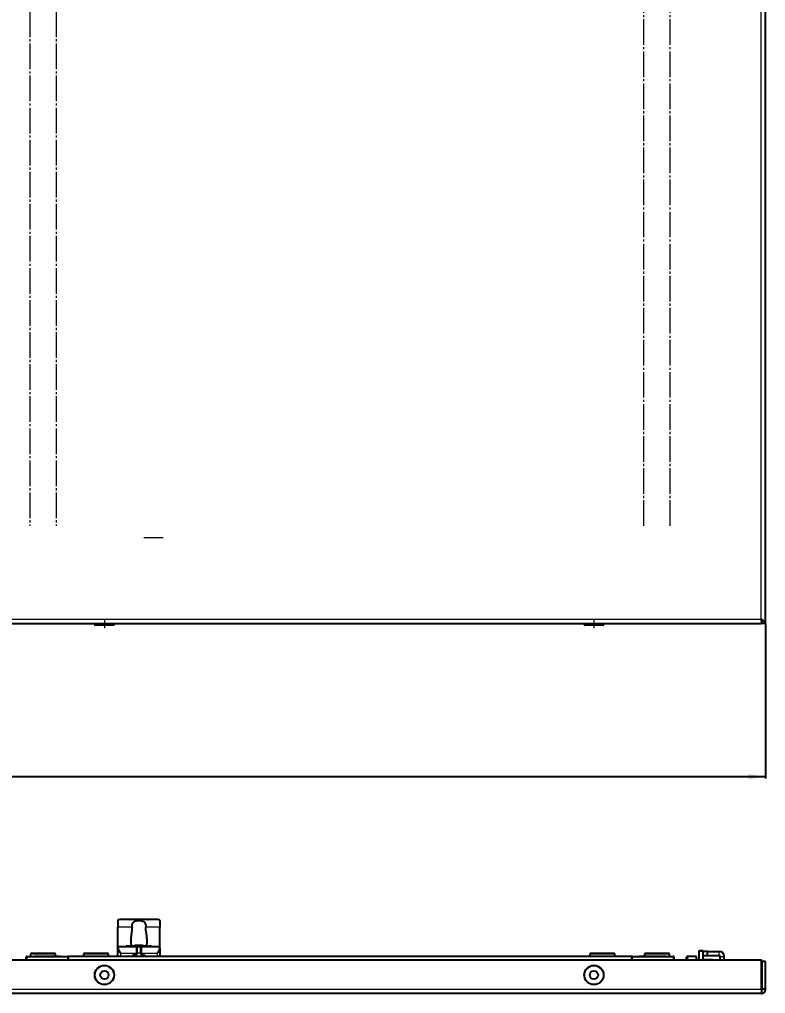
# Model space of a CAD drawing. Header units: millimetres. Extents: x -834 to 1639, y -465 to 1013.
# Drawn here: x 1136 to 1579, y -445 to 134 of the extents above; entities that cross this region are included whole.
import ezdxf

# ---------------------------------------------------------------- set-up
doc = ezdxf.new("R2010")
doc.units = ezdxf.units.MM
doc.linetypes.add('SLD-Осевая', pattern=[19.05, 15.24, -1.27, 1.27, -1.27])
doc.linetypes.add('SLD-Сплошная', pattern=[0])
doc.layers.add('FORMAT', color=7, linetype='SLD-Сплошная')
doc.styles.add('SLDTEXTSTYLE0', font='GOTHICI.TTF', dxfattribs={"width": 0.913})
doc.styles.add('SLDTEXTSTYLE1', font='GOTHIC.TTF', dxfattribs={"width": 0.913})
doc.dimstyles.new('SLDDIMSTYLE0', dxfattribs={"dimtxt": 20, "dimasz": 10, "dimexe": 0, "dimexo": 0.0625, "dimgap": 5, "dimtad": 2, "dimdec": 1, "dimrnd": 1e-09, "dimzin": 12, "dimdsep": 46, "dimtxsty": 'SLDTEXTSTYLE0', "dimsah": 1, "dimcen": 0.09, "dimadec": 0, "dimazin": 3, "dimtfac": 1, "dimtofl": 0, "dimtmove": 0, "dimatfit": 3, "dimfxl": 0, "dimfrac": 2, "dimtolj": 1, "dimtzin": 12, "dimarcsym": 0})

# ---------------------------------------------------------------- blocks, each defined once
blk = doc.blocks.new('_D_2')
at = {"layer": 'FORMAT'}
for p, q in [((585.36, -225.16), (585.36, -317.15)), ((1579.36, -225.16), (1579.36, -317.15)), ((1579.36, -316.15), (585.36, -316.15))]:
    blk.add_line(p, q, dxfattribs=at)
for points in [[(585.36, -316.15), (595.36, -317.69), (595.36, -314.61)], [(1579.36, -316.15), (1569.36, -314.61), (1569.36, -317.69)]]:
    blk.add_solid(points, dxfattribs=at)
at = {"layer": 'FORMAT', "insert": (1060.19, -290.6), "char_height": 20, "attachment_point": 1, "style": 'SLDTEXTSTYLE1'}
blk.add_mtext('994', dxfattribs=at)

msp = doc.modelspace()

# ---------------------------------------------------------------- linework, layer by layer
at = {"color": 7, "linetype": 'SLD-Сплошная', "lineweight": 25}
for p, q in [((1579.36, -225.15), (1579.36, 729.85)), ((1086.66, -225.15), (1577.06, -225.15)), ((1180.61, -225.15), (1180.61, -225.9)), ((1192.11, -225.9), (1192.11, -225.15)), ((1471.61, -225.15), (1471.61, -225.9)), ((1483.11, -225.9), (1483.11, -225.15)), ((1577.06, -223.15), (1577.06, -225.15)), ((1579.36, -225.15), (1577.36, -225.15)), ((1189.37, -226.15), (1180.86, -226.15)), ((1191.86, -226.15), (1189.37, -226.15)), ((1482.86, -226.15), (1471.86, -226.15)), ((1194.36, -401.61), (1194.36, -405.45)), ((1201.38, -401.05), (1195.86, -401.05)), ((1202.27, -401), (1201.75, -401.01)), ((1211.46, -400.95), (1202.27, -400.95)), ((1211.98, -401.01), (1211.46, -400.99)), ((1217.86, -401.05), (1212.34, -401.05)), ((1219.36, -401.61), (1219.36, -405.45)), ((1194.36, -416.95), (1194.36, -405.45)), ((1219.36, -416.95), (1219.36, -405.45)), ((1202.01, -412.73), (1202.01, -415.32)), ((1206.14, -416.62), (1206.11, -416.39)), ((1206.35, -416.62), (1206.34, -416.32)), ((1207.81, -416.35), (1207.81, -416.32)), ((1208.36, -416.44), (1208.37, -416.39)), ((1211.71, -415.32), (1211.71, -412.73)), ((1142.86, -420.95), (1142.36, -421.45)), ((1142.36, -421.45), (1142.36, -422.95)), ((1157.36, -421.45), (1142.36, -421.45)), ((1142.86, -420.95), (1156.86, -420.95)), ((1157.36, -421.45), (1156.86, -420.95)), ((1157.36, -422.75), (1157.36, -421.45)), ((1174.36, -420.95), (1173.86, -421.45)), ((1173.86, -421.45), (1173.86, -422.95)), ((1188.86, -421.45), (1173.86, -421.45)), ((1174.36, -420.95), (1188.36, -420.95)), ((1188.86, -421.45), (1188.36, -420.95)), ((1188.86, -422.95), (1188.86, -421.45)), ((1194.36, -417.82), (1194.36, -416.95)), ((1194.36, -416.95), (1207.86, -416.95)), ((1194.36, -422.95), (1194.36, -417.82)), ((1199.24, -416.85), (1199.24, -416.95)), ((1199.38, -416.85), (1199.38, -416.95)), ((1199.5, -416.85), (1199.5, -416.95)), ((1200.31, -416.85), (1199.5, -416.85)), ((1200.31, -416.85), (1200.31, -416.95)), ((1200.46, -416.85), (1200.46, -416.95)), ((1200.58, -416.85), (1200.58, -416.95)), ((1200.92, -416.85), (1200.92, -416.95)), ((1201.1, -416.85), (1201.1, -416.95)), ((1201.63, -416.85), (1201.63, -416.95)), ((1202.11, -416.85), (1202.11, -416.95)), ((1202.28, -416.85), (1202.28, -416.95)), ((1202.74, -416.85), (1202.74, -416.95)), ((1202.88, -416.85), (1202.88, -416.95)), ((1203, -416.85), (1203, -416.95)), ((1203.31, -416.85), (1203.31, -416.95)), ((1204.59, -416.85), (1203.47, -416.85)), ((1204.59, -416.85), (1204.59, -416.95)), ((1204.73, -416.85), (1204.73, -416.95)), ((1204.92, -416.85), (1204.92, -416.95)), ((1204.93, -416.85), (1204.93, -416.95)), ((1205.53, -416.85), (1204.93, -416.85)), ((1205.53, -416.85), (1205.53, -416.95)), ((1206.42, -416.85), (1205.85, -416.85)), ((1205.86, -420.95), (1205.86, -416.95)), ((1205.86, -416.95), (1207.86, -416.95)), ((1205.86, -420.95), (1205.86, -420.98)), ((1206.42, -416.85), (1206.42, -416.95)), ((1206.43, -416.85), (1206.43, -416.95)), ((1206.43, -416.85), (1206.61, -416.85)), ((1206.61, -416.85), (1206.61, -416.85)), ((1206.61, -416.85), (1206.61, -416.95)), ((1206.63, -416.85), (1206.63, -416.95)), ((1206.78, -416.85), (1206.78, -416.95)), ((1207.58, -416.85), (1206.78, -416.85)), ((1207.58, -416.85), (1207.58, -416.95)), ((1207.72, -416.85), (1207.72, -416.95)), ((1207.75, -416.88), (1208.13, -416.87)), ((1207.84, -416.85), (1207.84, -416.95)), ((1207.86, -416.95), (1207.86, -420.95)), ((1207.86, -420.98), (1207.86, -420.95)), ((1208.27, -416.85), (1208.27, -416.95)), ((1208.36, -416.95), (1219.36, -416.95)), ((1208.4, -416.85), (1208.4, -416.95)), ((1208.77, -416.85), (1208.77, -416.95)), ((1209.02, -416.85), (1209.02, -416.95)), ((1209.14, -416.85), (1209.14, -416.95)), ((1209.28, -416.85), (1209.28, -416.95)), ((1209.4, -416.85), (1209.4, -416.95)), ((1209.83, -416.85), (1209.83, -416.95)), ((1209.86, -416.85), (1209.83, -416.85)), ((1209.87, -416.85), (1209.87, -416.95)), ((1209.9, -416.85), (1209.9, -416.95)), ((1210.07, -416.85), (1210.07, -416.95)), ((1210.42, -416.85), (1210.42, -416.95)), ((1210.91, -416.85), (1210.91, -416.95)), ((1211.1, -416.85), (1211.1, -416.95)), ((1211.45, -416.85), (1211.45, -416.95)), ((1211.6, -416.85), (1211.6, -416.95)), ((1212.66, -416.85), (1211.6, -416.85)), ((1212.66, -416.85), (1212.66, -416.95)), ((1212.97, -416.85), (1212.97, -416.95)), ((1213.14, -416.85), (1213.14, -416.95)), ((1213.51, -416.85), (1213.51, -416.95)), ((1214.27, -416.85), (1213.51, -416.85)), ((1214.27, -416.85), (1214.27, -416.95)), ((1219.36, -417.82), (1219.36, -416.95)), ((1219.36, -417.82), (1219.36, -422.95)), ((1475.36, -420.95), (1474.86, -421.45)), ((1474.86, -421.45), (1474.86, -422.95)), ((1489.86, -421.45), (1474.86, -421.45)), ((1475.36, -420.95), (1489.36, -420.95)), ((1489.86, -421.45), (1489.36, -420.95)), ((1489.86, -422.95), (1489.86, -421.45)), ((1507.86, -420.95), (1507.36, -421.45)), ((1507.36, -421.45), (1507.36, -422.75)), ((1522.36, -421.45), (1507.36, -421.45)), ((1507.86, -420.95), (1521.86, -420.95)), ((1522.36, -421.45), (1521.86, -420.95)), ((1522.36, -422.95), (1522.36, -421.45)), ((1539.81, -419.9), (1539.81, -419.4)), ((1539.81, -419.4), (1542.31, -419.4)), ((1539.81, -424.95), (1539.81, -419.9)), ((1542.31, -419.4), (1542.31, -419.9)), ((1542.31, -424.95), (1542.31, -419.9)), ((1542.81, -419.9), (1542.31, -419.94)), ((1544.81, -419.9), (1542.81, -419.9)), ((1542.81, -422.4), (1544.81, -422.4)), ((1544.81, -422.4), (1544.81, -419.9)), ((1544.81, -419.9), (1551.81, -419.9)), ((1544.81, -422.4), (1551.81, -422.4)), ((1086.66, -424.95), (1577.06, -424.95)), ((1139.86, -424.95), (1139.86, -423.25)), ((1140.16, -422.95), (1164.56, -422.95)), ((1144.72, -422.75), (1144.72, -422.95)), ((1148.53, -422.75), (1148.53, -422.95)), ((1148.53, -422.75), (1149.33, -422.75)), ((1149.33, -422.75), (1149.33, -422.95)), ((1149.33, -422.75), (1151.2, -422.75)), ((1150.66, -422.75), (1150.66, -422.72)), ((1151.2, -422.75), (1151.2, -422.95)), ((1151.2, -422.75), (1152.25, -422.75)), ((1152.25, -422.75), (1152.25, -422.95)), ((1152.25, -422.75), (1153.65, -422.75)), ((1153.82, -422.72), (1153.82, -422.95)), ((1153.91, -422.75), (1153.91, -422.95)), ((1153.91, -422.75), (1155.26, -422.75)), ((1155.26, -422.75), (1155.26, -422.95)), ((1155.26, -422.75), (1157.25, -422.75)), ((1157.25, -422.75), (1157.25, -422.95)), ((1157.25, -422.75), (1160.21, -422.75)), ((1160.21, -422.75), (1160.21, -422.95)), ((1499.86, -422.95), (1164.86, -422.95)), ((1164.86, -422.95), (1164.86, -423.25)), ((1164.86, -423.25), (1164.86, -423.89)), ((1164.86, -423.89), (1164.86, -424.95)), ((1499.86, -422.95), (1499.86, -423.25)), ((1499.86, -423.89), (1499.86, -423.25)), ((1499.86, -423.89), (1499.86, -424.95)), ((1500.16, -422.95), (1524.56, -422.95)), ((1504.51, -422.75), (1504.51, -422.95)), ((1504.51, -422.75), (1504.86, -422.75)), ((1504.86, -422.75), (1504.86, -422.95)), ((1504.86, -422.75), (1505.11, -422.75)), ((1505.11, -422.75), (1505.11, -422.95)), ((1505.11, -422.75), (1505.22, -422.75)), ((1505.22, -422.75), (1505.22, -422.95)), ((1506.25, -422.75), (1506.25, -422.95)), ((1506.25, -422.75), (1506.92, -422.75)), ((1506.92, -422.75), (1506.92, -422.95)), ((1506.92, -422.75), (1507.26, -422.75)), ((1507.26, -422.75), (1507.26, -422.95)), ((1510.57, -422.95), (1510.57, -422.72)), ((1510.71, -422.75), (1511.49, -422.75)), ((1511.49, -422.75), (1511.49, -422.95)), ((1511.49, -422.75), (1512.28, -422.75)), ((1512.28, -422.75), (1512.28, -422.95)), ((1512.28, -422.75), (1512.77, -422.75)), ((1512.77, -422.75), (1512.77, -422.95)), ((1512.77, -422.75), (1514.16, -422.75)), ((1513.8, -422.72), (1513.8, -422.75)), ((1514.16, -422.75), (1514.16, -422.95)), ((1514.16, -422.75), (1515.21, -422.75)), ((1515.21, -422.75), (1515.21, -422.95)), ((1516.25, -422.75), (1516.25, -422.95)), ((1516.25, -422.75), (1518.22, -422.75)), ((1518.22, -422.75), (1518.22, -422.95)), ((1518.22, -422.75), (1520.21, -422.75)), ((1520.21, -422.75), (1520.21, -422.95)), ((1524.86, -423.25), (1524.86, -424.95)), ((1532.31, -424.95), (1532.31, -423.5)), ((1538.31, -422.9), (1532.91, -422.9)), ((1538.31, -424.95), (1538.31, -422.9)), ((1539.81, -424.9), (1538.56, -424.9)), ((1547.75, -424.9), (1542.31, -424.9)), ((1547.8, -424.95), (1547.75, -424.9)), ((1547.75, -424.95), (1547.75, -424.9)), ((1552.31, -424.95), (1552.31, -422.9)), ((1554.81, -424.95), (1554.81, -422.9)), ((1577.06, -442.35), (1577.06, -424.95)), ((1579.36, -425.95), (1577.36, -425.95)), ((1577.36, -442.35), (1577.36, -425.95)), ((1579.36, -442.35), (1579.36, -425.95)), ((1576.76, -444.95), (1086.96, -444.95)), ((1579.36, -442.35), (1577.36, -442.35))]:
    msp.add_line(p, q, dxfattribs=at)
at = {"color": 7, "linetype": 'SLD-Сплошная', "lineweight": 18}
for p, q in [((1576.76, -222.55), (1576.76, 727.25)), ((1086.96, -222.55), (1576.76, -222.55)), ((1180.61, -225.9), (1189.5, -225.9)), ((1189.5, -225.9), (1192.11, -225.9)), ((1471.61, -225.9), (1483.11, -225.9)), ((1202.77, -405.45), (1194.36, -405.45)), ((1219.36, -405.45), (1210.95, -405.45)), ((1195.86, -420.95), (1205.36, -420.95)), ((1195.86, -420.95), (1195.86, -422.95)), ((1203.47, -416.85), (1203.47, -416.95)), ((1205, -421.46), (1205.14, -421.94)), ((1205.36, -420.95), (1205.36, -416.95)), ((1205.36, -420.95), (1205.86, -420.95)), ((1205.36, -420.98), (1205.36, -420.95)), ((1205.36, -420.98), (1205.86, -420.98)), ((1207.86, -420.95), (1205.86, -420.95)), ((1207.86, -420.95), (1208.36, -420.95)), ((1207.86, -420.98), (1208.36, -420.98)), ((1208.36, -416.95), (1208.36, -420.95)), ((1208.36, -420.95), (1208.36, -420.98)), ((1208.36, -420.95), (1217.86, -420.95)), ((1208.59, -421.94), (1208.72, -421.46)), ((1217.86, -422.95), (1217.86, -420.95)), ((1542.31, -419.9), (1539.81, -419.9)), ((1551.81, -422.4), (1551.81, -419.9)), ((1140.16, -423.25), (1139.86, -423.25)), ((1140.16, -422.95), (1140.16, -423.25)), ((1140.16, -423.25), (1140.16, -424.95)), ((1164.56, -423.25), (1140.16, -423.25)), ((1145.95, -422.75), (1145.95, -422.95)), ((1164.56, -422.95), (1164.56, -423.25)), ((1164.56, -424.95), (1164.56, -423.25)), ((1164.86, -423.25), (1164.56, -423.25)), ((1500.16, -423.25), (1499.86, -423.25)), ((1500.16, -423.25), (1500.16, -422.95)), ((1524.56, -423.25), (1500.16, -423.25)), ((1500.16, -423.25), (1500.16, -424.95)), ((1508.99, -422.75), (1508.99, -422.95)), ((1524.56, -422.95), (1524.56, -423.25)), ((1524.86, -423.25), (1524.56, -423.25)), ((1524.56, -424.95), (1524.56, -423.25)), ((1532.91, -422.9), (1532.91, -424.95)), ((1538.56, -424.9), (1538.56, -424.95)), ((1552.31, -422.9), (1554.81, -422.9)), ((1086.66, -442.35), (1577.06, -442.35))]:
    msp.add_line(p, q, dxfattribs=at)
at = {"color": 7, "linetype": 'SLD-Сплошная', "lineweight": 25, "flags": 128}
for points in [[(1577.36, -431.45), (1577.22, -431.2), (1577.06, -430.93)], [(1577.06, -439.96), (1577.22, -439.7), (1577.36, -439.45)]]:
    msp.add_lwpolyline(points, dxfattribs=at)
at = {"color": 7, "linetype": 'SLD-Сплошная', "lineweight": 18, "flags": 128}
for points in [[(1577.06, -431.52), (1577.35, -432.11), (1577.36, -432.13)], [(1577.36, -438.76), (1577.35, -438.78), (1577.06, -439.37)]]:
    msp.add_lwpolyline(points, dxfattribs=at)
at = {"color": 7, "linetype": 'SLD-Сплошная', "lineweight": 25}
for centre, radius in [((1186.36, -433.95), 5.75), ((1477.36, -433.95), 5.75), ((1186.36, -433.95), 2.5), ((1477.36, -433.95), 2.5)]:
    msp.add_circle(centre, radius, dxfattribs=at)
at = {"color": 7, "linetype": 'SLD-Сплошная', "lineweight": 18}
for centre in [(1186.36, -433.95), (1477.36, -433.95)]:
    msp.add_circle(centre, 5.5, dxfattribs=at)
at = {"color": 7, "linetype": 'SLD-Сплошная', "lineweight": 25}
for centre, radius, start, end in [((1180.86, -225.9), 0.25, 180, 270), ((1191.86, -225.9), 0.25, 270, 0), ((1471.86, -225.9), 0.25, 180, 270), ((1482.86, -225.9), 0.25, 270, 0), ((1206.86, -424.25), 8, 100.36105, 108.44483), ((1206.1, -420.1), 3.79, 92.89181, 101.41741), ((1206.98, -418.57), 2.34, 111.72177, 124.60369), ((1206.18, -423.88), 7.26, 85.75775, 94.24225), ((1205.82, -416.91), 0.598, 60.52387, 80.98963), ((1206.61, -423.87), 7.56, 92.05637, 94.65981), ((1206.13, -420.67), 4.35, 79.33098, 87.2142), ((1210.11, -417.37), 3.47, 163.53436, 167.76578), ((1207.59, -420.67), 4.35, 92.7858, 100.66902), ((1207.11, -423.86), 7.54, 81.91714, 87.9462), ((1207.89, -416.84), 0.529, 98.37942, 107.95469), ((1207.62, -420.1), 3.79, 78.58259, 87.10819), ((1206.79, -422.66), 6.42, 69.70137, 77.56561), ((1206.86, -424.25), 8, 70.17456, 79.63895), ((1206.86, -424.2), 7.96, 71.95242, 79.10923), ((1209.17, -417.25), 0.629, 75.56061, 104.43939), ((1206.86, -427.95), 6.25, 106.01339, 126.8699), ((1204.86, -420.98), 1, 286.01339, 0), ((1208.86, -420.98), 1, 180, 253.98661), ((1206.86, -427.95), 6.25, 53.1301, 73.98661), ((1542.81, -422.9), 0.5, 90, 180), ((1551.81, -422.9), 3, 0, 90), ((1551.81, -422.9), 0.5, 0, 90), ((1140.16, -423.25), 0.3, 90, 180), ((1164.56, -423.25), 0.3, 0, 90), ((1500.16, -423.25), 0.3, 90, 180), ((1524.56, -423.25), 0.3, 0, 90), ((1532.91, -423.5), 0.6, 90, 180), ((1538.56, -424.65), 0.25, 180, 270), ((1569.86, -435.45), 7.5, 343.7398, 16.2602)]:
    msp.add_arc(centre, radius, start, end, dxfattribs=at)
at = {"color": 7, "linetype": 'SLD-Сплошная', "lineweight": 18}
for centre, radius, start, end in [((1206.86, -427.95), 6.75, 106.01339, 132.20545), ((1204.86, -420.98), 0.5, 286.01339, 0), ((1208.86, -420.98), 0.5, 180, 253.98661), ((1206.86, -427.95), 6.75, 47.79455, 73.98661)]:
    msp.add_arc(centre, radius, start, end, dxfattribs=at)
at = {"color": 7, "linetype": 'SLD-Сплошная', "lineweight": 25}
for points in [[(1577.36, -225.15), (1577.32, -224.71), (1577.25, -223.85), (1576.92, -222.98), (1576.76, -222.55)], [(1579.36, -225.15), (1579.32, -224.93), (1579.24, -224.5), (1578.64, -223.85), (1577.78, -223.2), (1577.1, -222.76), (1576.76, -222.55)], [(1576.76, -222.55), (1576.78, -222.63), (1576.83, -222.78), (1576.91, -222.98), (1576.98, -223.12), (1577.03, -223.14), (1577.06, -223.15)], [(1576.76, -222.55), (1576.78, -222.89), (1576.83, -223.57), (1576.91, -224.43), (1576.98, -225.03), (1577.03, -225.11), (1577.06, -225.15)], [(1577.06, -442.35), (1577.03, -442.69), (1576.98, -443.37), (1576.91, -444.23), (1576.83, -444.83), (1576.78, -444.91), (1576.76, -444.95)]]:
    msp.add_open_spline(points, degree=3, dxfattribs=at)
for points, knots in [([(1195.86, -401.05), (1195.69, -401.05), (1195.36, -401.06), (1194.91, -401.12), (1194.57, -401.24), (1194.39, -401.41), (1194.37, -401.55), (1194.36, -401.61)], [0, 0, 0, 0, 0.2129, 0.425707, 0.640613, 0.853382, 1, 1, 1, 1]), ([(1201.38, -401.05), (1201.48, -401.04), (1201.61, -401.02), (1201.72, -401.01), (1201.75, -401.01)], [0, 0, 0, 0, 0.789403, 1, 1, 1, 1]), ([(1202.77, -405.45), (1202.79, -405.03), (1202.83, -404.2), (1203.19, -403.11), (1203.84, -402.3), (1204.77, -401.81), (1205.92, -401.57), (1207.25, -401.52), (1208.59, -401.69), (1209.72, -402.16), (1210.45, -402.96), (1210.83, -403.99), (1210.95, -404.86), (1210.95, -405.35), (1210.95, -405.45)], [0, 0, 0, 0, 0.088505, 0.177138, 0.262858, 0.344694, 0.430485, 0.525193, 0.625645, 0.723911, 0.812494, 0.894483, 0.978997, 1, 1, 1, 1]), ([(1211.98, -401.01), (1211.99, -401.01), (1212.11, -401.02), (1212.24, -401.04), (1212.34, -401.05)], [0, 0, 0, 0, 0.161974, 1, 1, 1, 1]), ([(1219.36, -401.61), (1219.35, -401.53), (1219.32, -401.37), (1219.08, -401.21), (1218.72, -401.11), (1218.29, -401.06), (1217.99, -401.05), (1217.86, -401.05)], [0, 0, 0, 0, 0.205683, 0.411346, 0.618649, 0.832339, 1, 1, 1, 1]), ([(1202.77, -405.45), (1202.72, -406.44), (1202.61, -408.59), (1202.09, -411.03), (1202.03, -412.34), (1202.01, -412.73)], [0, 0, 0, 0, 0.378823, 0.812228, 1, 1, 1, 1]), ([(1211.71, -412.73), (1211.63, -411.82), (1211.46, -409.96), (1210.99, -407.37), (1210.96, -405.83), (1210.95, -405.45)], [0, 0, 0, 0, 0.417668, 0.852903, 1, 1, 1, 1]), ([(1202.01, -415.32), (1202.05, -415.59), (1202.14, -416.13), (1202.93, -416.59), (1203.92, -416.79), (1204.7, -416.83), (1204.98, -416.84)], [0, 0, 0, 0, 0.289157, 0.579411, 0.847533, 1, 1, 1, 1]), ([(1208.77, -416.86), (1209.24, -416.82), (1210.18, -416.75), (1211.15, -416.44), (1211.65, -415.95), (1211.69, -415.51), (1211.71, -415.32)], [0, 0, 0, 0, 0.271204, 0.540316, 0.804082, 1, 1, 1, 1]), ([(1194.36, -417.82), (1194.39, -417.99), (1194.44, -418.42), (1194.91, -419.37), (1195.44, -420.26), (1195.79, -420.83), (1195.86, -420.94), (1195.86, -420.95)], [0, 0, 0, 0, 0.19414, 0.485275, 0.898779, 0.996769, 1, 1, 1, 1]), ([(1199.38, -416.85), (1199.36, -416.85), (1199.32, -416.85), (1199.27, -416.85), (1199.24, -416.85), (1199.24, -416.85), (1199.24, -416.85)], [0, 0, 0, 0, 0.2808356, 0.55925, 0.7791823, 1, 1, 1, 1]), ([(1199.5, -416.85), (1199.5, -416.85), (1199.5, -416.85), (1199.47, -416.85), (1199.43, -416.85), (1199.4, -416.85), (1199.38, -416.85)], [0, 0, 0, 0, 0.280888, 0.559482, 0.77927, 1, 1, 1, 1]), ([(1200.46, -416.85), (1200.45, -416.85), (1200.41, -416.85), (1200.36, -416.85), (1200.33, -416.85), (1200.31, -416.85)], [0, 0, 0, 0, 0.280638, 0.560877, 1, 1, 1, 1]), ([(1200.58, -416.85), (1200.58, -416.85), (1200.58, -416.85), (1200.55, -416.85), (1200.51, -416.85), (1200.48, -416.85), (1200.46, -416.85)], [0, 0, 0, 0, 0.280941, 0.559114, 0.779089, 1, 1, 1, 1]), ([(1201.1, -416.85), (1201.04, -416.85), (1200.93, -416.85), (1200.92, -416.85), (1200.92, -416.85)], [0, 0, 0, 0, 0.559312, 1, 1, 1, 1]), ([(1201.63, -416.85), (1201.58, -416.85), (1201.46, -416.85), (1201.26, -416.85), (1201.16, -416.85), (1201.1, -416.85)], [0, 0, 0, 0, 0.280496, 0.560765, 1, 1, 1, 1]), ([(1202.11, -416.85), (1202.04, -416.85), (1201.92, -416.85), (1201.72, -416.85), (1201.63, -416.85)], [0, 0, 0, 0, 0.560137, 1, 1, 1, 1]), ([(1202.28, -416.85), (1202.28, -416.85), (1202.26, -416.85), (1202.16, -416.85), (1202.11, -416.85)], [0, 0, 0, 0, 0.5599138, 1, 1, 1, 1]), ([(1202.88, -416.85), (1202.86, -416.85), (1202.82, -416.85), (1202.77, -416.85), (1202.74, -416.85), (1202.74, -416.85), (1202.74, -416.85)], [0, 0, 0, 0, 0.280765, 0.559178, 0.779175, 1, 1, 1, 1]), ([(1203, -416.85), (1203, -416.85), (1203, -416.85), (1202.97, -416.85), (1202.93, -416.85), (1202.9, -416.85), (1202.88, -416.85)], [0, 0, 0, 0, 0.280828, 0.559417, 0.779393, 1, 1, 1, 1]), ([(1203.47, -416.85), (1203.45, -416.85), (1203.41, -416.85), (1203.35, -416.85), (1203.32, -416.85), (1203.32, -416.85), (1203.31, -416.85)], [0, 0, 0, 0, 0.280951, 0.559967, 0.779431, 1, 1, 1, 1]), ([(1204.73, -416.85), (1204.73, -416.85), (1204.72, -416.85), (1204.69, -416.85), (1204.64, -416.85), (1204.61, -416.85), (1204.59, -416.85)], [0, 0, 0, 0, 0.280713, 0.558701, 0.779045, 1, 1, 1, 1]), ([(1204.93, -416.85), (1204.93, -416.85), (1204.92, -416.85), (1204.92, -416.85), (1204.92, -416.85)], [0, 0, 0, 0, 0.560081, 1, 1, 1, 1]), ([(1205.36, -416.95), (1205.36, -416.95), (1205.37, -416.95), (1205.37, -416.95), (1205.39, -416.95), (1205.42, -416.95), (1205.54, -416.95), (1205.76, -416.95), (1205.83, -416.95), (1205.86, -416.95)], [0, 0, 0, 0, 0.00167, 0.003889, 0.009531, 0.034361, 0.132751, 0.526214, 1, 1, 1, 1]), ([(1205.7, -416.85), (1205.68, -416.85), (1205.63, -416.85), (1205.56, -416.85), (1205.54, -416.85), (1205.53, -416.85)], [0, 0, 0, 0, 0.281226, 0.561522, 1, 1, 1, 1]), ([(1206.43, -416.85), (1206.43, -416.85), (1206.43, -416.85), (1206.42, -416.85), (1206.42, -416.85)], [0, 0, 0, 0, 0.559504, 1, 1, 1, 1]), ([(1206.78, -416.85), (1206.76, -416.85), (1206.72, -416.85), (1206.66, -416.85), (1206.63, -416.85), (1206.63, -416.85), (1206.63, -416.85)], [0, 0, 0, 0, 0.280855, 0.559718, 0.779518, 1, 1, 1, 1]), ([(1207.72, -416.85), (1207.7, -416.85), (1207.66, -416.85), (1207.61, -416.85), (1207.58, -416.85), (1207.58, -416.85), (1207.58, -416.85)], [0, 0, 0, 0, 0.280813, 0.559099, 0.77917, 1, 1, 1, 1]), ([(1207.84, -416.85), (1207.84, -416.85), (1207.84, -416.85), (1207.81, -416.85), (1207.77, -416.85), (1207.74, -416.85), (1207.72, -416.85)], [0, 0, 0, 0, 0.2809124, 0.5594047, 0.7791083, 1, 1, 1, 1]), ([(1207.86, -416.95), (1207.9, -416.95), (1207.98, -416.95), (1208.24, -416.95), (1208.36, -416.95), (1208.36, -416.95)], [0, 0, 0, 0, 0.475461, 0.994056, 1, 1, 1, 1]), ([(1208.27, -416.85), (1208.25, -416.85), (1208.21, -416.85), (1208.16, -416.85), (1208.13, -416.85), (1208.13, -416.85), (1208.13, -416.85)], [0, 0, 0, 0, 0.2808885, 0.5590229, 0.7791551, 1, 1, 1, 1]), ([(1208.4, -416.85), (1208.4, -416.85), (1208.39, -416.85), (1208.37, -416.85), (1208.32, -416.85), (1208.29, -416.85), (1208.27, -416.85)], [0, 0, 0, 0, 0.2809, 0.559498, 0.779148, 1, 1, 1, 1]), ([(1208.77, -416.85), (1208.71, -416.85), (1208.6, -416.85), (1208.47, -416.85), (1208.4, -416.85), (1208.4, -416.85), (1208.4, -416.85)], [0, 0, 0, 0, 0.280935, 0.559487, 0.779245, 1, 1, 1, 1]), ([(1209.02, -416.85), (1208.98, -416.85), (1208.9, -416.85), (1208.81, -416.85), (1208.77, -416.85)], [0, 0, 0, 0, 0.559441, 1, 1, 1, 1]), ([(1209.14, -416.85), (1209.13, -416.85), (1209.13, -416.85), (1209.05, -416.85), (1209.02, -416.85)], [0, 0, 0, 0, 0.560313, 1, 1, 1, 1]), ([(1209.28, -416.85), (1209.26, -416.85), (1209.22, -416.85), (1209.17, -416.85), (1209.14, -416.85), (1209.14, -416.85), (1209.14, -416.85)], [0, 0, 0, 0, 0.28091, 0.559174, 0.779166, 1, 1, 1, 1]), ([(1209.4, -416.85), (1209.4, -416.85), (1209.4, -416.85), (1209.37, -416.85), (1209.33, -416.85), (1209.3, -416.85), (1209.28, -416.85)], [0, 0, 0, 0, 0.280849, 0.55949, 0.779158, 1, 1, 1, 1]), ([(1209.9, -416.85), (1209.89, -416.85), (1209.87, -416.85), (1209.87, -416.85), (1209.87, -416.85)], [0, 0, 0, 0, 0.560691, 1, 1, 1, 1]), ([(1210.07, -416.85), (1210.03, -416.85), (1209.97, -416.85), (1209.92, -416.85), (1209.9, -416.85)], [0, 0, 0, 0, 0.559542, 1, 1, 1, 1]), ([(1210.42, -416.85), (1210.35, -416.85), (1210.22, -416.85), (1210.12, -416.85), (1210.07, -416.85)], [0, 0, 0, 0, 0.560514, 1, 1, 1, 1]), ([(1210.91, -416.85), (1210.83, -416.85), (1210.7, -416.85), (1210.5, -416.85), (1210.42, -416.85)], [0, 0, 0, 0, 0.559217, 1, 1, 1, 1]), ([(1211.1, -416.85), (1211.1, -416.85), (1211.09, -416.85), (1210.96, -416.85), (1210.91, -416.85)], [0, 0, 0, 0, 0.5603404, 1, 1, 1, 1]), ([(1211.6, -416.85), (1211.58, -416.85), (1211.54, -416.85), (1211.48, -416.85), (1211.45, -416.85), (1211.45, -416.85), (1211.45, -416.85)], [0, 0, 0, 0, 0.280872, 0.559701, 0.779382, 1, 1, 1, 1]), ([(1213.14, -416.85), (1213.09, -416.85), (1212.99, -416.85), (1212.98, -416.85), (1212.97, -416.85)], [0, 0, 0, 0, 0.558947, 1, 1, 1, 1]), ([(1213.51, -416.85), (1213.44, -416.85), (1213.3, -416.85), (1213.19, -416.85), (1213.14, -416.85)], [0, 0, 0, 0, 0.5597473, 1, 1, 1, 1]), ([(1217.86, -420.95), (1217.86, -420.94), (1217.93, -420.83), (1218.28, -420.26), (1218.81, -419.37), (1219.28, -418.42), (1219.34, -417.99), (1219.36, -417.82)], [0, 0, 0, 0, 0.003231, 0.101221, 0.514725, 0.80586, 1, 1, 1, 1]), ([(1144.72, -422.75), (1144.9, -422.75), (1145.24, -422.75), (1145.73, -422.75), (1145.95, -422.75)], [0, 0, 0, 0, 0.5368, 1, 1, 1, 1]), ([(1145.95, -422.75), (1146.33, -422.75), (1147.02, -422.75), (1147.88, -422.75), (1148.33, -422.75), (1148.35, -422.75)], [0, 0, 0, 0, 0.522437, 0.975649, 1, 1, 1, 1]), ([(1505.22, -422.75), (1505.36, -422.75), (1505.63, -422.75), (1506.05, -422.75), (1506.25, -422.75)], [0, 0, 0, 0, 0.547643, 1, 1, 1, 1]), ([(1507.26, -422.75), (1507.59, -422.75), (1508.22, -422.75), (1508.75, -422.75), (1508.99, -422.75)], [0, 0, 0, 0, 0.5368, 1, 1, 1, 1]), ([(1508.99, -422.75), (1509.31, -422.75), (1509.92, -422.75), (1510.49, -422.75), (1510.52, -422.75), (1510.53, -422.75)], [0, 0, 0, 0, 0.415678, 0.776277, 1, 1, 1, 1]), ([(1515.38, -422.75), (1515.42, -422.75), (1515.71, -422.75), (1516, -422.75), (1516.25, -422.75)], [0, 0, 0, 0, 0.139508, 1, 1, 1, 1]), ([(1576.76, -442.95), (1576.9, -442.92), (1577.12, -442.87), (1577.32, -442.61), (1577.35, -442.43), (1577.36, -442.35)], [0, 0, 0, 0, 0.4375, 0.71569, 1, 1, 1, 1]), ([(1576.76, -444.95), (1577.05, -444.92), (1577.68, -444.86), (1578.54, -444.33), (1579.22, -443.45), (1579.31, -442.73), (1579.36, -442.35)], [0, 0, 0, 0, 0.211353, 0.466168, 0.72109, 1, 1, 1, 1])]:
    msp.add_open_spline(points, degree=3, knots=knots, dxfattribs=at)
at = {"layer": 'FORMAT', "linetype": 'SLD-Осевая', "lineweight": 18}
for p, q in [((1142.06, 671.85), (1142.06, -167.15)), ((1157.66, 671.85), (1157.66, -167.15)), ((1507.06, -167.15), (1507.06, 671.85)), ((1522.66, -167.15), (1522.66, 671.85)), ((1209.71, -174.1), (1221.36, -174.1)), ((1186.36, -223.15), (1186.36, -227.9)), ((1477.36, -223.15), (1477.36, -227.9))]:
    msp.add_line(p, q, dxfattribs=at)

# ---------------------------------------------------------------- dimensions: what is measured, and where the dimension line sits
at = {"layer": 'FORMAT'}
dim = msp.add_linear_dim(base=(585.36, -316.15), p1=(1579.36, -225.15), p2=(585.36, -225.15), dimstyle='SLDDIMSTYLE0', dxfattribs=at)
dim.commit()
dim.dimension.update_dxf_attribs({"geometry": '_D_2', "text_midpoint": (1082.36, -316.15), "dimtype": 160})

doc.saveas('drawing.dxf')
